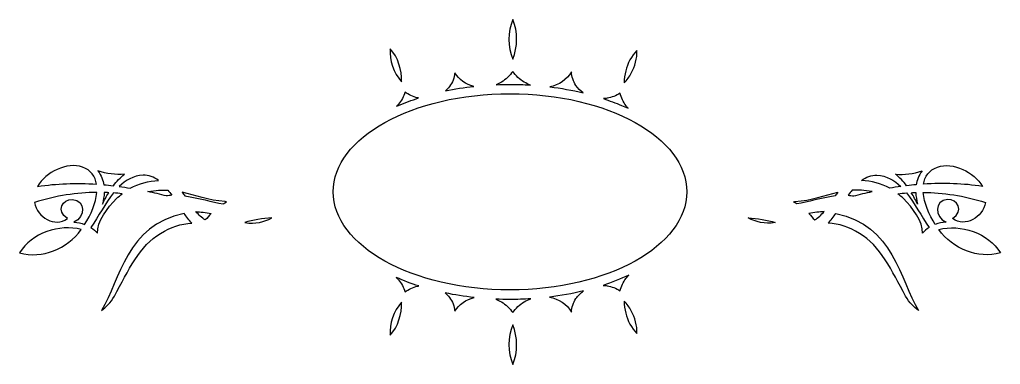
# Model space of a CAD drawing. Header units: centimetres. Extents: x -10.4 to 10.4, y -3.1 to 3.1.
# Drawn here: x -7.32 to 7.32, y -2.54 to 2.61 of the extents above; entities that cross this region are included whole.
import ezdxf

# ---------------------------------------------------------------- set-up
doc = ezdxf.new("R2010")
doc.units = ezdxf.units.CM
doc.header["$MEASUREMENT"] = 0
doc.layers.add('Camada 1', color=7, linetype='Continuous')

msp = doc.modelspace()

# ---------------------------------------------------------------- linework, layer by layer
at = {"layer": 'Camada 1'}
for points, knots in [([(0.04153, 2.60574), (0.12109, 2.42339), (0.11643, 2.19685), (0.04153, 2.01355), (0.04153, 2.01355), (-0.0334, 2.19685), (-0.03803, 2.42338), (0.04153, 2.60574), (0.04153, 2.60574), (0.04153, 2.60574), (0.04153, 2.60574), (0.04153, 2.60574)], [0, 0, 0, 0, 0.25, 0.25, 0.25, 0.25, 0.5, 0.5, 0.5, 0.5, 1, 1, 1, 1]), ([(-1.62112, 1.6798), (-1.73489, 1.81156), (-1.80249, 1.99823), (-1.78865, 2.17219), (-1.78865, 2.17219), (-1.67157, 2.04276), (-1.61133, 1.85363), (-1.62112, 1.6798), (-1.62112, 1.6798), (-1.62112, 1.6798), (-1.62112, 1.6798), (-1.62112, 1.6798)], [0, 0, 0, 0, 0.25, 0.25, 0.25, 0.25, 0.5, 0.5, 0.5, 0.5, 1, 1, 1, 1]), ([(1.70425, 1.66091), (1.70377, 1.72121), (1.71174, 1.78172), (1.72685, 1.84003), (1.72685, 1.84003), (1.75593, 1.95227), (1.81326, 2.06194), (1.89565, 2.14454), (1.89565, 2.14454), (1.8992, 2.02794), (1.86596, 1.90877), (1.81037, 1.80706), (1.81037, 1.80706), (1.78151, 1.75417), (1.74589, 1.70456), (1.70425, 1.66091), (1.70425, 1.66091), (1.70425, 1.66091), (1.70425, 1.66091), (1.70425, 1.66091)], [0, 0, 0, 0, 0.16666667, 0.16666667, 0.16666667, 0.16666667, 0.33333333, 0.33333333, 0.33333333, 0.33333333, 0.5, 0.5, 0.5, 0.5, 0.66666667, 0.66666667, 0.66666667, 0.66666667, 1, 1, 1, 1]), ([(-0.96527, 1.54179), (-0.9427, 1.56158), (-0.9222, 1.58365), (-0.90412, 1.60764), (-0.90412, 1.60764), (-0.85951, 1.66691), (-0.82996, 1.73837), (-0.82588, 1.81253), (-0.82588, 1.81253), (-0.76333, 1.71059), (-0.65647, 1.63891), (-0.54021, 1.60952), (-0.54021, 1.60952), (-0.68232, 1.59368), (-0.82461, 1.57127), (-0.96527, 1.54179), (-0.96527, 1.54179), (-0.96527, 1.54179), (-0.96527, 1.54179), (-0.96527, 1.54179)], [0, 0, 0, 0, 0.16666667, 0.16666667, 0.16666667, 0.16666667, 0.33333333, 0.33333333, 0.33333333, 0.33333333, 0.5, 0.5, 0.5, 0.5, 0.66666667, 0.66666667, 0.66666667, 0.66666667, 1, 1, 1, 1]), ([(-0.20776, 1.63498), (-0.18061, 1.64556), (-0.15426, 1.65826), (-0.12891, 1.67311), (-0.12891, 1.67311), (-0.06086, 1.71298), (-0.00405, 1.7691), (0.04153, 1.83308), (0.04153, 1.83308), (0.08712, 1.76913), (0.14384, 1.71299), (0.2119, 1.67311), (0.2119, 1.67311), (0.2414, 1.65583), (0.2723, 1.64147), (0.30419, 1.62996), (0.30419, 1.62996), (0.2019, 1.63628), (0.10025, 1.63938), (-0.00005, 1.63938), (-0.00005, 1.63938), (-0.0687, 1.63937), (-0.13802, 1.63792), (-0.20776, 1.63498), (-0.20776, 1.63498), (-0.20776, 1.63498), (-0.20776, 1.63498), (-0.20776, 1.63498)], [0, 0, 0, 0, 0.125, 0.125, 0.125, 0.125, 0.25, 0.25, 0.25, 0.25, 0.375, 0.375, 0.375, 0.375, 0.5, 0.5, 0.5, 0.5, 0.625, 0.625, 0.625, 0.625, 0.75, 0.75, 0.75, 0.75, 1, 1, 1, 1]), ([(0.5944, 1.60315), (0.72656, 1.62834), (0.85073, 1.70822), (0.91656, 1.82545), (0.91656, 1.82545), (0.91854, 1.75362), (0.94429, 1.68324), (0.98456, 1.62386), (0.98456, 1.62386), (1.01382, 1.58073), (1.05086, 1.54298), (1.09328, 1.51281), (1.09328, 1.51281), (0.92907, 1.55272), (0.76177, 1.58254), (0.5944, 1.60315), (0.5944, 1.60315), (0.5944, 1.60315), (0.5944, 1.60315), (0.5944, 1.60315)], [0, 0, 0, 0, 0.16666667, 0.16666667, 0.16666667, 0.16666667, 0.33333333, 0.33333333, 0.33333333, 0.33333333, 0.5, 0.5, 0.5, 0.5, 0.66666667, 0.66666667, 0.66666667, 0.66666667, 1, 1, 1, 1]), ([(-0.00001, -1.42641), (1.45787, -1.42641), (2.64019, -0.77101), (2.64019, 0.03716), (2.64019, 0.03716), (2.64019, 0.84533), (1.45787, 1.50073), (-0.00001, 1.50073), (-0.00001, 1.50073), (-1.45789, 1.50073), (-2.64018, 0.84533), (-2.64018, 0.03716), (-2.64018, 0.03716), (-2.64018, -0.77101), (-1.45787, -1.42641), (-0.00001, -1.42641), (-0.00001, -1.42641), (-0.00001, -1.42641), (-0.00001, -1.42641), (-0.00001, -1.42641)], [0, 0, 0, 0, 0.16666667, 0.16666667, 0.16666667, 0.16666667, 0.33333333, 0.33333333, 0.33333333, 0.33333333, 0.5, 0.5, 0.5, 0.5, 0.66666667, 0.66666667, 0.66666667, 0.66666667, 1, 1, 1, 1]), ([(-1.69245, 1.31346), (-1.68308, 1.32269), (-1.67403, 1.3323), (-1.66541, 1.3423), (-1.66541, 1.3423), (-1.61988, 1.39498), (-1.58828, 1.45795), (-1.56823, 1.52433), (-1.56823, 1.52433), (-1.51187, 1.48395), (-1.44845, 1.45332), (-1.38024, 1.43932), (-1.38024, 1.43932), (-1.37521, 1.43829), (-1.37016, 1.43734), (-1.36508, 1.43646), (-1.36508, 1.43646), (-1.46689, 1.40373), (-1.56675, 1.36674), (-1.66387, 1.32518), (-1.66387, 1.32518), (-1.6735, 1.32132), (-1.68292, 1.3174), (-1.69245, 1.31346), (-1.69245, 1.31346), (-1.69245, 1.31346), (-1.69245, 1.31346), (-1.69245, 1.31346)], [0, 0, 0, 0, 0.125, 0.125, 0.125, 0.125, 0.25, 0.25, 0.25, 0.25, 0.375, 0.375, 0.375, 0.375, 0.5, 0.5, 0.5, 0.5, 0.625, 0.625, 0.625, 0.625, 0.75, 0.75, 0.75, 0.75, 1, 1, 1, 1]), ([(1.39386, 1.4271), (1.4132, 1.42776), (1.4326, 1.42956), (1.45186, 1.43252), (1.45186, 1.43252), (1.52068, 1.44313), (1.58553, 1.47065), (1.64382, 1.50822), (1.64382, 1.50822), (1.66062, 1.44094), (1.68906, 1.37651), (1.73198, 1.32169), (1.73198, 1.32169), (1.7427, 1.30798), (1.75413, 1.29494), (1.76616, 1.28253), (1.76616, 1.28253), (1.73303, 1.29679), (1.69906, 1.311), (1.66419, 1.32508), (1.66419, 1.32508), (1.57616, 1.36275), (1.48583, 1.3967), (1.39386, 1.4271), (1.39386, 1.4271), (1.39386, 1.4271), (1.39386, 1.4271), (1.39386, 1.4271)], [0, 0, 0, 0, 0.125, 0.125, 0.125, 0.125, 0.25, 0.25, 0.25, 0.25, 0.375, 0.375, 0.375, 0.375, 0.5, 0.5, 0.5, 0.5, 0.625, 0.625, 0.625, 0.625, 0.75, 0.75, 0.75, 0.75, 1, 1, 1, 1]), ([(-6.17295, 0.15001), (-6.47664, 0.17014), (-6.76993, 0.15983), (-7.05155, 0.11723), (-7.05155, 0.11723), (-7.05155, 0.11723), (-7.05152, 0.11728), (-7.05152, 0.11728), (-7.05152, 0.11728), (-6.93061, 0.32749), (-6.61165, 0.4882), (-6.38355, 0.40576), (-6.38355, 0.40576), (-6.25468, 0.35916), (-6.19087, 0.26555), (-6.17295, 0.15001), (-6.17295, 0.15001), (-6.17295, 0.15001), (-6.17295, 0.15001), (-6.17295, 0.15001)], [0, 0, 0, 0, 0.16666667, 0.16666667, 0.16666667, 0.16666667, 0.33333333, 0.33333333, 0.33333333, 0.33333333, 0.5, 0.5, 0.5, 0.5, 0.66666667, 0.66666667, 0.66666667, 0.66666667, 1, 1, 1, 1]), ([(6.17293, 0.15001), (6.47665, 0.17014), (6.76991, 0.15983), (7.05153, 0.11723), (7.05153, 0.11723), (7.05153, 0.11723), (7.0515, 0.11728), (7.0515, 0.11728), (7.0515, 0.11728), (6.93059, 0.32749), (6.6116, 0.4882), (6.38353, 0.40576), (6.38353, 0.40576), (6.25468, 0.35916), (6.19084, 0.26555), (6.17293, 0.15001), (6.17293, 0.15001), (6.17293, 0.15001), (6.17293, 0.15001), (6.17293, 0.15001)], [0, 0, 0, 0, 0.16666667, 0.16666667, 0.16666667, 0.16666667, 0.33333333, 0.33333333, 0.33333333, 0.33333333, 0.5, 0.5, 0.5, 0.5, 0.66666667, 0.66666667, 0.66666667, 0.66666667, 1, 1, 1, 1]), ([(-5.75626, 0.29902), (-5.81651, 0.25166), (-5.87149, 0.19218), (-5.92073, 0.12664), (-5.92073, 0.12664), (-5.96867, 0.1323), (-6.01638, 0.13728), (-6.06382, 0.14151), (-6.06382, 0.14151), (-6.07546, 0.20811), (-6.10208, 0.27669), (-6.15193, 0.35058), (-6.15193, 0.35058), (-6.02153, 0.30492), (-5.8835, 0.28537), (-5.75626, 0.29902), (-5.75626, 0.29902), (-5.75626, 0.29902), (-5.75626, 0.29902), (-5.75626, 0.29902)], [0, 0, 0, 0, 0.16666667, 0.16666667, 0.16666667, 0.16666667, 0.33333333, 0.33333333, 0.33333333, 0.33333333, 0.5, 0.5, 0.5, 0.5, 0.66666667, 0.66666667, 0.66666667, 0.66666667, 1, 1, 1, 1]), ([(5.75626, 0.29902), (5.81651, 0.25166), (5.87146, 0.19218), (5.9207, 0.12664), (5.9207, 0.12664), (5.96867, 0.1323), (6.01635, 0.13728), (6.06381, 0.14151), (6.06381, 0.14151), (6.07543, 0.20811), (6.10207, 0.27669), (6.15192, 0.35058), (6.15192, 0.35058), (6.02153, 0.30492), (5.8835, 0.28537), (5.75626, 0.29902), (5.75626, 0.29902), (5.75626, 0.29902), (5.75626, 0.29902), (5.75626, 0.29902)], [0, 0, 0, 0, 0.16666667, 0.16666667, 0.16666667, 0.16666667, 0.33333333, 0.33333333, 0.33333333, 0.33333333, 0.5, 0.5, 0.5, 0.5, 0.66666667, 0.66666667, 0.66666667, 0.66666667, 1, 1, 1, 1]), ([(-5.24675, 0.20395), (-5.39801, 0.19757), (-5.53943, 0.1617), (-5.66797, 0.09039), (-5.66797, 0.09039), (-5.72364, 0.09973), (-5.77899, 0.10812), (-5.83405, 0.1156), (-5.83405, 0.1156), (-5.73668, 0.21122), (-5.62328, 0.27594), (-5.47816, 0.28356), (-5.47816, 0.28356), (-5.39172, 0.28807), (-5.31605, 0.25708), (-5.24675, 0.20395), (-5.24675, 0.20395), (-5.24675, 0.20395), (-5.24675, 0.20395), (-5.24675, 0.20395)], [0, 0, 0, 0, 0.16666667, 0.16666667, 0.16666667, 0.16666667, 0.33333333, 0.33333333, 0.33333333, 0.33333333, 0.5, 0.5, 0.5, 0.5, 0.66666667, 0.66666667, 0.66666667, 0.66666667, 1, 1, 1, 1]), ([(5.24673, 0.20395), (5.39802, 0.19757), (5.53941, 0.1617), (5.66795, 0.09039), (5.66795, 0.09039), (5.72362, 0.09973), (5.77897, 0.10812), (5.83403, 0.1156), (5.83403, 0.1156), (5.73666, 0.21122), (5.62324, 0.27594), (5.47814, 0.28356), (5.47814, 0.28356), (5.39169, 0.28807), (5.31605, 0.25708), (5.24673, 0.20395), (5.24673, 0.20395), (5.24673, 0.20395), (5.24673, 0.20395), (5.24673, 0.20395)], [0, 0, 0, 0, 0.16666667, 0.16666667, 0.16666667, 0.16666667, 0.33333333, 0.33333333, 0.33333333, 0.33333333, 0.5, 0.5, 0.5, 0.5, 0.66666667, 0.66666667, 0.66666667, 0.66666667, 1, 1, 1, 1]), ([(-6.50882, -0.41483), (-6.33761, -0.3399), (-6.32811, -0.09103), (-6.53189, -0.07804), (-6.53189, -0.07804), (-6.67905, -0.06867), (-6.78107, -0.24878), (-6.60769, -0.36308), (-6.60769, -0.36308), (-6.79351, -0.499), (-7.05873, -0.34879), (-7.09823, -0.124), (-7.09823, -0.124), (-6.77356, -0.0187), (-6.46606, 0.02427), (-6.16986, 0.0265), (-6.16986, 0.0265), (-6.18309, -0.12791), (-6.25429, -0.30203), (-6.34957, -0.45142), (-6.34957, -0.45142), (-6.3996, -0.43271), (-6.4532, -0.4207), (-6.50882, -0.41483), (-6.50882, -0.41483), (-6.50882, -0.41483), (-6.50882, -0.41483), (-6.50882, -0.41483)], [0, 0, 0, 0, 0.125, 0.125, 0.125, 0.125, 0.25, 0.25, 0.25, 0.25, 0.375, 0.375, 0.375, 0.375, 0.5, 0.5, 0.5, 0.5, 0.625, 0.625, 0.625, 0.625, 0.75, 0.75, 0.75, 0.75, 1, 1, 1, 1]), ([(-6.15938, -0.58289), (-6.18504, -0.55148), (-6.21767, -0.52217), (-6.25714, -0.49706), (-6.25714, -0.49706), (-6.13982, -0.32617), (-6.04026, -0.13268), (-5.92009, 0.01901), (-5.92009, 0.01901), (-5.8768, 0.01615), (-5.8337, 0.0125), (-5.79081, 0.00819), (-5.79081, 0.00819), (-5.81859, -0.01393), (-5.84566, -0.03806), (-5.8719, -0.06428), (-5.8719, -0.06428), (-6.01137, -0.20358), (-6.16592, -0.40464), (-6.15938, -0.58289), (-6.15938, -0.58289), (-6.15938, -0.58289), (-6.15938, -0.58289), (-6.15938, -0.58289)], [0, 0, 0, 0, 0.14285714, 0.14285714, 0.14285714, 0.14285714, 0.28571429, 0.28571429, 0.28571429, 0.28571429, 0.42857143, 0.42857143, 0.42857143, 0.42857143, 0.57142857, 0.57142857, 0.57142857, 0.57142857, 0.71428571, 0.71428571, 0.71428571, 0.71428571, 1, 1, 1, 1]), ([(-6.0572, 0.02544), (-6.03513, 0.02486), (-6.01309, 0.02409), (-5.99113, 0.02309), (-5.99113, 0.02309), (-6.02568, -0.03284), (-6.0564, -0.09063), (-6.0831, -0.14722), (-6.0831, -0.14722), (-6.07038, -0.08823), (-6.05995, -0.03139), (-6.0572, 0.02544), (-6.0572, 0.02544), (-6.0572, 0.02544), (-6.0572, 0.02544), (-6.0572, 0.02544)], [0, 0, 0, 0, 0.2, 0.2, 0.2, 0.2, 0.4, 0.4, 0.4, 0.4, 0.6, 0.6, 0.6, 0.6, 1, 1, 1, 1]), ([(-5.13071, -0.02547), (-5.10444, -0.0205), (-5.07724, -0.01695), (-5.04898, -0.01502), (-5.04898, -0.01502), (-5.068, 0.01144), (-5.08724, 0.03708), (-5.10677, 0.06144), (-5.10677, 0.06144), (-5.19535, 0.06612), (-5.29245, 0.0608), (-5.40421, 0.03985), (-5.40421, 0.03985), (-5.31377, 0.02039), (-5.2226, -0.00142), (-5.13071, -0.02547), (-5.13071, -0.02547), (-5.13071, -0.02547), (-5.13071, -0.02547), (-5.13071, -0.02547)], [0, 0, 0, 0, 0.16666667, 0.16666667, 0.16666667, 0.16666667, 0.33333333, 0.33333333, 0.33333333, 0.33333333, 0.5, 0.5, 0.5, 0.5, 0.66666667, 0.66666667, 0.66666667, 0.66666667, 1, 1, 1, 1]), ([(-4.25097, -0.10929), (-4.24523, -0.11064), (-4.23938, -0.11194), (-4.23359, -0.11326), (-4.23359, -0.11326), (-4.25042, -0.12363), (-4.26687, -0.13424), (-4.28299, -0.14517), (-4.28299, -0.14517), (-4.45082, -0.11371), (-4.64121, -0.05796), (-4.85539, -0.02468), (-4.85539, -0.02468), (-4.8674, -0.00621), (-4.87952, 0.01223), (-4.8918, 0.03057), (-4.8918, 0.03057), (-4.69123, -0.01472), (-4.51177, -0.09307), (-4.25097, -0.10929), (-4.25097, -0.10929), (-4.25097, -0.10929), (-4.25097, -0.10929), (-4.25097, -0.10929)], [0, 0, 0, 0, 0.14285714, 0.14285714, 0.14285714, 0.14285714, 0.28571429, 0.28571429, 0.28571429, 0.28571429, 0.42857143, 0.42857143, 0.42857143, 0.42857143, 0.57142857, 0.57142857, 0.57142857, 0.57142857, 0.71428571, 0.71428571, 0.71428571, 0.71428571, 1, 1, 1, 1]), ([(4.25097, -0.10929), (4.24523, -0.11064), (4.23938, -0.11194), (4.23361, -0.11326), (4.23361, -0.11326), (4.25044, -0.12363), (4.26689, -0.13424), (4.28301, -0.14517), (4.28301, -0.14517), (4.45086, -0.11371), (4.64123, -0.05796), (4.85538, -0.02468), (4.85538, -0.02468), (4.86742, -0.00621), (4.87951, 0.01223), (4.89179, 0.03057), (4.89179, 0.03057), (4.69121, -0.01472), (4.51174, -0.09307), (4.25097, -0.10929), (4.25097, -0.10929), (4.25097, -0.10929), (4.25097, -0.10929), (4.25097, -0.10929)], [0, 0, 0, 0, 0.14285714, 0.14285714, 0.14285714, 0.14285714, 0.28571429, 0.28571429, 0.28571429, 0.28571429, 0.42857143, 0.42857143, 0.42857143, 0.42857143, 0.57142857, 0.57142857, 0.57142857, 0.57142857, 0.71428571, 0.71428571, 0.71428571, 0.71428571, 1, 1, 1, 1]), ([(5.13071, -0.02547), (5.10444, -0.0205), (5.07724, -0.01695), (5.04895, -0.01502), (5.04895, -0.01502), (5.068, 0.01144), (5.08721, 0.03708), (5.10676, 0.06144), (5.10676, 0.06144), (5.19534, 0.06612), (5.29244, 0.0608), (5.40418, 0.03985), (5.40418, 0.03985), (5.31377, 0.02039), (5.22257, -0.00142), (5.13071, -0.02547), (5.13071, -0.02547), (5.13071, -0.02547), (5.13071, -0.02547), (5.13071, -0.02547)], [0, 0, 0, 0, 0.16666667, 0.16666667, 0.16666667, 0.16666667, 0.33333333, 0.33333333, 0.33333333, 0.33333333, 0.5, 0.5, 0.5, 0.5, 0.66666667, 0.66666667, 0.66666667, 0.66666667, 1, 1, 1, 1]), ([(6.15941, -0.58289), (6.18505, -0.55148), (6.21767, -0.52217), (6.25715, -0.49706), (6.25715, -0.49706), (6.13981, -0.32617), (6.04027, -0.13268), (5.9201, 0.01901), (5.9201, 0.01901), (5.87681, 0.01615), (5.83371, 0.0125), (5.7908, 0.00819), (5.7908, 0.00819), (5.81861, -0.01393), (5.84565, -0.03806), (5.87192, -0.06428), (5.87192, -0.06428), (6.01137, -0.20358), (6.16592, -0.40464), (6.15941, -0.58289), (6.15941, -0.58289), (6.15941, -0.58289), (6.15941, -0.58289), (6.15941, -0.58289)], [0, 0, 0, 0, 0.14285714, 0.14285714, 0.14285714, 0.14285714, 0.28571429, 0.28571429, 0.28571429, 0.28571429, 0.42857143, 0.42857143, 0.42857143, 0.42857143, 0.57142857, 0.57142857, 0.57142857, 0.57142857, 0.71428571, 0.71428571, 0.71428571, 0.71428571, 1, 1, 1, 1]), ([(6.05717, 0.02544), (6.0351, 0.02486), (6.01306, 0.02409), (5.99113, 0.02309), (5.99113, 0.02309), (6.02566, -0.03284), (6.05638, -0.09063), (6.0831, -0.14722), (6.0831, -0.14722), (6.07035, -0.08823), (6.05995, -0.03139), (6.05717, 0.02544), (6.05717, 0.02544), (6.05717, 0.02544), (6.05717, 0.02544), (6.05717, 0.02544)], [0, 0, 0, 0, 0.2, 0.2, 0.2, 0.2, 0.4, 0.4, 0.4, 0.4, 0.6, 0.6, 0.6, 0.6, 1, 1, 1, 1]), ([(6.50882, -0.41483), (6.33761, -0.3399), (6.32814, -0.09103), (6.53189, -0.07804), (6.53189, -0.07804), (6.67905, -0.06867), (6.78107, -0.24878), (6.60767, -0.36308), (6.60767, -0.36308), (6.79349, -0.499), (7.05871, -0.34879), (7.09821, -0.124), (7.09821, -0.124), (6.77354, -0.0187), (6.46604, 0.02427), (6.16981, 0.0265), (6.16981, 0.0265), (6.18307, -0.12791), (6.25427, -0.30203), (6.34954, -0.45142), (6.34954, -0.45142), (6.3996, -0.43271), (6.45317, -0.4207), (6.50882, -0.41483), (6.50882, -0.41483), (6.50882, -0.41483), (6.50882, -0.41483), (6.50882, -0.41483)], [0, 0, 0, 0, 0.125, 0.125, 0.125, 0.125, 0.25, 0.25, 0.25, 0.25, 0.375, 0.375, 0.375, 0.375, 0.5, 0.5, 0.5, 0.5, 0.625, 0.625, 0.625, 0.625, 0.75, 0.75, 0.75, 0.75, 1, 1, 1, 1]), ([(-4.75193, -0.433), (-4.90891, -0.44104), (-5.0684, -0.48396), (-5.21508, -0.5831), (-5.21508, -0.5831), (-5.52554, -0.75947), (-5.69818, -1.14254), (-5.90607, -1.51949), (-5.90607, -1.51949), (-5.96079, -1.61876), (-6.02849, -1.68856), (-6.09837, -1.7324), (-6.09837, -1.7324), (-5.8181, -1.27655), (-5.72856, -0.46296), (-4.86419, -0.28566), (-4.86419, -0.28566), (-4.828, -0.33738), (-4.79088, -0.38739), (-4.75193, -0.433), (-4.75193, -0.433), (-4.75193, -0.433), (-4.75193, -0.433), (-4.75193, -0.433)], [0, 0, 0, 0, 0.14285714, 0.14285714, 0.14285714, 0.14285714, 0.28571429, 0.28571429, 0.28571429, 0.28571429, 0.42857143, 0.42857143, 0.42857143, 0.42857143, 0.57142857, 0.57142857, 0.57142857, 0.57142857, 0.71428571, 0.71428571, 0.71428571, 0.71428571, 1, 1, 1, 1]), ([(-4.54913, -0.38379), (-4.52127, -0.35114), (-4.49187, -0.31965), (-4.46073, -0.28952), (-4.46073, -0.28952), (-4.54397, -0.27314), (-4.62271, -0.26145), (-4.68859, -0.2597), (-4.68859, -0.2597), (-4.64729, -0.30756), (-4.60186, -0.35008), (-4.54913, -0.38379), (-4.54913, -0.38379), (-4.54913, -0.38379), (-4.54913, -0.38379), (-4.54913, -0.38379)], [0, 0, 0, 0, 0.2, 0.2, 0.2, 0.2, 0.4, 0.4, 0.4, 0.4, 0.6, 0.6, 0.6, 0.6, 1, 1, 1, 1]), ([(4.54913, -0.38379), (4.52127, -0.35114), (4.49187, -0.31965), (4.46073, -0.28952), (4.46073, -0.28952), (4.54397, -0.27314), (4.62268, -0.26145), (4.68859, -0.2597), (4.68859, -0.2597), (4.64729, -0.30756), (4.60183, -0.35008), (4.54913, -0.38379), (4.54913, -0.38379), (4.54913, -0.38379), (4.54913, -0.38379), (4.54913, -0.38379)], [0, 0, 0, 0, 0.2, 0.2, 0.2, 0.2, 0.4, 0.4, 0.4, 0.4, 0.6, 0.6, 0.6, 0.6, 1, 1, 1, 1]), ([(4.7519, -0.433), (4.9089, -0.44104), (5.06837, -0.48396), (5.21505, -0.5831), (5.21505, -0.5831), (5.52551, -0.75947), (5.69818, -1.14254), (5.90606, -1.51949), (5.90606, -1.51949), (5.96075, -1.61876), (6.02848, -1.68856), (6.09836, -1.7324), (6.09836, -1.7324), (5.81809, -1.27655), (5.72855, -0.46296), (4.86418, -0.28566), (4.86418, -0.28566), (4.828, -0.33738), (4.79085, -0.38739), (4.7519, -0.433), (4.7519, -0.433), (4.7519, -0.433), (4.7519, -0.433), (4.7519, -0.433)], [0, 0, 0, 0, 0.14285714, 0.14285714, 0.14285714, 0.14285714, 0.28571429, 0.28571429, 0.28571429, 0.28571429, 0.42857143, 0.42857143, 0.42857143, 0.42857143, 0.57142857, 0.57142857, 0.57142857, 0.57142857, 0.71428571, 0.71428571, 0.71428571, 0.71428571, 1, 1, 1, 1]), ([(-3.55675, -0.35286), (-3.66817, -0.41316), (-3.80334, -0.45028), (-3.95611, -0.42208), (-3.95611, -0.42208), (-3.84182, -0.38429), (-3.6864, -0.35757), (-3.55675, -0.35286), (-3.55675, -0.35286), (-3.55675, -0.35286), (-3.55675, -0.35286), (-3.55675, -0.35286)], [0, 0, 0, 0, 0.25, 0.25, 0.25, 0.25, 0.5, 0.5, 0.5, 0.5, 1, 1, 1, 1]), ([(3.55673, -0.35286), (3.66817, -0.41316), (3.8033, -0.45028), (3.95612, -0.42208), (3.95612, -0.42208), (3.84182, -0.38429), (3.6864, -0.35757), (3.55673, -0.35286), (3.55673, -0.35286), (3.55673, -0.35286), (3.55673, -0.35286), (3.55673, -0.35286)], [0, 0, 0, 0, 0.25, 0.25, 0.25, 0.25, 0.5, 0.5, 0.5, 0.5, 1, 1, 1, 1]), ([(-6.40079, -0.52622), (-6.61333, -0.81528), (-6.98491, -0.96858), (-7.32067, -0.87383), (-7.32067, -0.87383), (-7.14207, -0.58125), (-6.7254, -0.43951), (-6.40079, -0.52622), (-6.40079, -0.52622), (-6.40079, -0.52622), (-6.40079, -0.52622), (-6.40079, -0.52622)], [0, 0, 0, 0, 0.25, 0.25, 0.25, 0.25, 0.5, 0.5, 0.5, 0.5, 1, 1, 1, 1]), ([(6.40079, -0.52622), (6.6133, -0.81528), (6.98488, -0.96858), (7.32067, -0.87383), (7.32067, -0.87383), (7.14207, -0.58125), (6.7254, -0.43951), (6.40079, -0.52622), (6.40079, -0.52622), (6.40079, -0.52622), (6.40079, -0.52622), (6.40079, -0.52622)], [0, 0, 0, 0, 0.25, 0.25, 0.25, 0.25, 0.5, 0.5, 0.5, 0.5, 1, 1, 1, 1]), ([(-1.36132, -1.36857), (-1.36764, -1.36958), (-1.37394, -1.37074), (-1.38021, -1.37204), (-1.38021, -1.37204), (-1.44842, -1.38601), (-1.51184, -1.4167), (-1.5682, -1.45705), (-1.5682, -1.45705), (-1.58826, -1.39067), (-1.61987, -1.3277), (-1.66538, -1.27502), (-1.66538, -1.27502), (-1.67546, -1.26338), (-1.68607, -1.25221), (-1.69716, -1.2416), (-1.69716, -1.2416), (-1.58839, -1.28957), (-1.47607, -1.33179), (-1.36132, -1.36857), (-1.36132, -1.36857), (-1.36132, -1.36857), (-1.36132, -1.36857), (-1.36132, -1.36857)], [0, 0, 0, 0, 0.14285714, 0.14285714, 0.14285714, 0.14285714, 0.28571429, 0.28571429, 0.28571429, 0.28571429, 0.42857143, 0.42857143, 0.42857143, 0.42857143, 0.57142857, 0.57142857, 0.57142857, 0.57142857, 0.71428571, 0.71428571, 0.71428571, 0.71428571, 1, 1, 1, 1]), ([(1.77568, -1.20564), (1.76012, -1.22083), (1.74549, -1.2371), (1.732, -1.25438), (1.732, -1.25438), (1.68908, -1.3092), (1.66064, -1.37365), (1.64384, -1.44094), (1.64384, -1.44094), (1.58555, -1.40337), (1.5207, -1.37588), (1.45188, -1.36527), (1.45188, -1.36527), (1.4309, -1.36202), (1.40981, -1.36019), (1.38872, -1.35969), (1.38872, -1.35969), (1.52174, -1.31589), (1.65133, -1.26472), (1.77568, -1.20564), (1.77568, -1.20564), (1.77568, -1.20564), (1.77568, -1.20564), (1.77568, -1.20564)], [0, 0, 0, 0, 0.14285714, 0.14285714, 0.14285714, 0.14285714, 0.28571429, 0.28571429, 0.28571429, 0.28571429, 0.42857143, 0.42857143, 0.42857143, 0.42857143, 0.57142857, 0.57142857, 0.57142857, 0.57142857, 0.71428571, 0.71428571, 0.71428571, 0.71428571, 1, 1, 1, 1]), ([(1.09724, -1.44279), (1.05316, -1.47338), (1.01474, -1.51214), (0.98455, -1.55661), (0.98455, -1.55661), (0.94428, -1.61598), (0.91854, -1.68634), (0.91655, -1.75817), (0.91655, -1.75817), (0.84977, -1.63916), (0.72282, -1.55867), (0.58844, -1.53478), (0.58844, -1.53478), (0.75916, -1.51396), (0.92981, -1.48361), (1.09724, -1.44279), (1.09724, -1.44279), (1.09724, -1.44279), (1.09724, -1.44279), (1.09724, -1.44279)], [0, 0, 0, 0, 0.16666667, 0.16666667, 0.16666667, 0.16666667, 0.33333333, 0.33333333, 0.33333333, 0.33333333, 0.5, 0.5, 0.5, 0.5, 0.66666667, 0.66666667, 0.66666667, 0.66666667, 1, 1, 1, 1]), ([(-0.53513, -1.54097), (-0.65337, -1.56955), (-0.76243, -1.6418), (-0.82591, -1.74525), (-0.82591, -1.74525), (-0.82996, -1.67109), (-0.85954, -1.59962), (-0.90415, -1.54036), (-0.90415, -1.54036), (-0.92294, -1.51538), (-0.94439, -1.49244), (-0.96807, -1.4721), (-0.96807, -1.4721), (-0.82483, -1.50221), (-0.67989, -1.52502), (-0.53513, -1.54097), (-0.53513, -1.54097), (-0.53513, -1.54097), (-0.53513, -1.54097), (-0.53513, -1.54097)], [0, 0, 0, 0, 0.16666667, 0.16666667, 0.16666667, 0.16666667, 0.33333333, 0.33333333, 0.33333333, 0.33333333, 0.5, 0.5, 0.5, 0.5, 0.66666667, 0.66666667, 0.66666667, 0.66666667, 1, 1, 1, 1]), ([(0.31053, -1.56039), (0.27643, -1.57227), (0.24338, -1.58738), (0.21192, -1.60582), (0.21192, -1.60582), (0.14387, -1.64567), (0.08712, -1.70181), (0.04155, -1.76576), (0.04155, -1.76576), (-0.00406, -1.70181), (-0.06087, -1.64567), (-0.12889, -1.60582), (-0.12889, -1.60582), (-0.15593, -1.58994), (-0.18411, -1.57658), (-0.21319, -1.5656), (-0.21319, -1.5656), (-0.14162, -1.5687), (-0.07047, -1.57023), (-0.00002, -1.57023), (-0.00002, -1.57023), (0.10235, -1.57026), (0.20612, -1.56701), (0.31053, -1.56039), (0.31053, -1.56039), (0.31053, -1.56039), (0.31053, -1.56039), (0.31053, -1.56039)], [0, 0, 0, 0, 0.125, 0.125, 0.125, 0.125, 0.25, 0.25, 0.25, 0.25, 0.375, 0.375, 0.375, 0.375, 0.5, 0.5, 0.5, 0.5, 0.625, 0.625, 0.625, 0.625, 0.75, 0.75, 0.75, 0.75, 1, 1, 1, 1]), ([(1.70425, -1.59363), (1.7459, -1.63729), (1.78151, -1.6869), (1.8104, -1.73976), (1.8104, -1.73976), (1.86599, -1.84147), (1.89919, -1.96063), (1.89568, -2.07724), (1.89568, -2.07724), (1.81329, -1.99464), (1.75595, -1.88497), (1.72688, -1.77273), (1.72688, -1.77273), (1.71173, -1.71446), (1.70377, -1.65395), (1.70425, -1.59363), (1.70425, -1.59363), (1.70425, -1.59363), (1.70425, -1.59363), (1.70425, -1.59363)], [0, 0, 0, 0, 0.16666667, 0.16666667, 0.16666667, 0.16666667, 0.33333333, 0.33333333, 0.33333333, 0.33333333, 0.5, 0.5, 0.5, 0.5, 0.66666667, 0.66666667, 0.66666667, 0.66666667, 1, 1, 1, 1]), ([(-1.62112, -1.61249), (-1.6113, -1.78632), (-1.67158, -1.97547), (-1.78865, -2.10491), (-1.78865, -2.10491), (-1.80249, -1.93092), (-1.73491, -1.74428), (-1.62112, -1.61249), (-1.62112, -1.61249), (-1.62112, -1.61249), (-1.62112, -1.61249), (-1.62112, -1.61249)], [0, 0, 0, 0, 0.25, 0.25, 0.25, 0.25, 0.5, 0.5, 0.5, 0.5, 1, 1, 1, 1]), ([(0.04153, -2.53843), (-0.03803, -2.35611), (-0.0334, -2.12957), (0.04153, -1.94624), (0.04153, -1.94624), (0.11643, -2.12957), (0.12109, -2.3561), (0.04153, -2.53843), (0.04153, -2.53843), (0.04153, -2.53843), (0.04153, -2.53843), (0.04153, -2.53843)], [0, 0, 0, 0, 0.25, 0.25, 0.25, 0.25, 0.5, 0.5, 0.5, 0.5, 1, 1, 1, 1])]:
    msp.add_open_spline(points, degree=3, knots=knots, dxfattribs=at)

doc.saveas('drawing.dxf')
